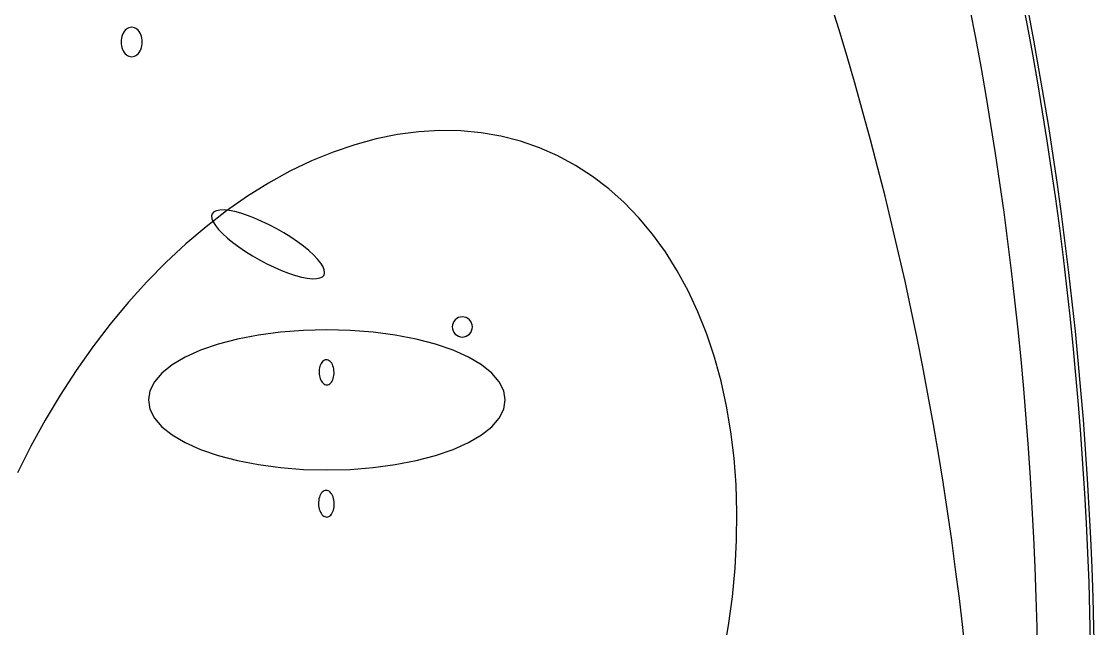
# Model space of a CAD drawing. Extents: x -1 to 217, y -22 to 302.
# Drawn here: x 149.4 to 217.1, y 145.2 to 183.5 of the extents above; entities that cross this region are included whole.
import ezdxf

# ---------------------------------------------------------------- set-up
doc = ezdxf.new("R2010")
doc.units = 0

msp = doc.modelspace()

# ---------------------------------------------------------------- linework, layer by layer
at = {"layer": 'CIRCLES'}
for p, q in [((176.606, 164.335), (176.593, 164.211)), ((176.642, 164.454), (176.606, 164.335)), ((176.701, 164.564), (176.642, 164.454)), ((176.779, 164.66), (176.701, 164.564)), ((176.876, 164.739), (176.779, 164.66)), ((176.985, 164.798), (176.876, 164.739)), ((177.105, 164.834), (176.985, 164.798)), ((177.228, 164.846), (177.105, 164.834)), ((177.352, 164.834), (177.228, 164.846)), ((177.472, 164.798), (177.352, 164.834)), ((177.581, 164.739), (177.472, 164.798)), ((177.678, 164.66), (177.581, 164.739)), ((177.756, 164.564), (177.678, 164.66)), ((177.815, 164.454), (177.756, 164.564)), ((177.851, 164.335), (177.815, 164.454)), ((177.864, 164.211), (177.851, 164.335)), ((176.593, 164.211), (176.606, 164.087)), ((176.606, 164.087), (176.642, 163.968)), ((176.642, 163.968), (176.701, 163.858)), ((176.701, 163.858), (176.779, 163.762)), ((176.779, 163.762), (176.876, 163.683)), ((176.876, 163.683), (176.985, 163.624)), ((177.472, 163.624), (177.581, 163.683)), ((177.581, 163.683), (177.678, 163.762)), ((177.678, 163.762), (177.756, 163.858)), ((177.756, 163.858), (177.815, 163.968)), ((177.815, 163.968), (177.851, 164.087)), ((177.851, 164.087), (177.864, 164.211)), ((176.985, 163.624), (177.105, 163.588)), ((177.105, 163.588), (177.228, 163.576)), ((177.228, 163.576), (177.352, 163.588)), ((177.352, 163.588), (177.472, 163.624))]:
    msp.add_line(p, q, dxfattribs=at)
at = {"layer": 'ELLIPSES'}
for p, q in [((200.95, 183.01), (200.411, 184.743)), ((212.838, 183.231), (212.489, 185.036)), ((209.589, 182.444), (209.243, 184.256)), ((213.244, 182.307), (212.903, 184.115)), ((155.816, 182.645), (155.777, 182.537)), ((155.864, 182.746), (155.816, 182.645)), ((155.922, 182.838), (155.864, 182.746)), ((155.987, 182.918), (155.922, 182.838)), ((156.059, 182.985), (155.987, 182.918)), ((156.137, 183.039), (156.059, 182.985)), ((156.22, 183.078), (156.137, 183.039)), ((156.305, 183.101), (156.22, 183.078)), ((156.392, 183.109), (156.305, 183.101)), ((156.479, 183.101), (156.392, 183.109)), ((156.564, 183.078), (156.479, 183.101)), ((156.646, 183.039), (156.564, 183.078)), ((156.724, 182.985), (156.646, 183.039)), ((156.797, 182.918), (156.724, 182.985)), ((156.862, 182.838), (156.797, 182.918)), ((156.919, 182.746), (156.862, 182.838)), ((156.968, 182.645), (156.919, 182.746)), ((157.006, 182.537), (156.968, 182.645)), ((201.474, 181.269), (200.95, 183.01)), ((213.172, 181.419), (212.838, 183.231)), ((155.732, 182.303), (155.727, 182.181)), ((155.727, 182.181), (155.732, 182.06)), ((155.749, 182.422), (155.732, 182.303)), ((155.732, 182.06), (155.749, 181.941)), ((155.777, 182.537), (155.749, 182.422)), ((155.749, 181.941), (155.777, 181.826)), ((157.034, 182.422), (157.006, 182.537)), ((157.006, 181.826), (157.034, 181.941)), ((157.051, 182.303), (157.034, 182.422)), ((157.034, 181.941), (157.051, 182.06)), ((157.057, 182.181), (157.051, 182.303)), ((157.051, 182.06), (157.057, 182.181)), ((209.921, 180.626), (209.589, 182.444)), ((213.57, 180.493), (213.244, 182.307)), ((155.777, 181.826), (155.816, 181.718)), ((155.816, 181.718), (155.864, 181.617)), ((155.864, 181.617), (155.922, 181.525)), ((155.922, 181.525), (155.987, 181.445)), ((155.987, 181.445), (156.059, 181.378)), ((156.059, 181.378), (156.137, 181.324)), ((156.137, 181.324), (156.22, 181.285)), ((156.22, 181.285), (156.305, 181.262)), ((156.305, 181.262), (156.392, 181.254)), ((156.392, 181.254), (156.479, 181.262)), ((156.479, 181.262), (156.564, 181.285)), ((156.564, 181.285), (156.646, 181.324)), ((156.646, 181.324), (156.724, 181.378)), ((156.724, 181.378), (156.797, 181.445)), ((156.797, 181.445), (156.862, 181.525)), ((156.862, 181.525), (156.919, 181.617)), ((156.919, 181.617), (156.968, 181.718)), ((156.968, 181.718), (157.006, 181.826)), ((201.983, 179.521), (201.474, 181.269)), ((213.492, 179.602), (213.172, 181.419)), ((210.239, 178.803), (209.921, 180.626)), ((213.882, 178.674), (213.57, 180.493)), ((202.477, 177.765), (201.983, 179.521)), ((213.797, 177.779), (213.492, 179.602)), ((210.543, 176.974), (210.239, 178.803)), ((214.18, 176.849), (213.882, 178.674)), ((202.957, 176.003), (202.477, 177.765)), ((214.089, 175.951), (213.797, 177.779)), ((174.493, 176.518), (173.153, 176.344)), ((175.818, 176.595), (174.493, 176.518)), ((177.124, 176.573), (175.818, 176.595)), ((178.408, 176.453), (177.124, 176.573)), ((210.831, 175.14), (210.543, 176.974)), ((214.464, 175.019), (214.18, 176.849)), ((171.802, 176.072), (170.444, 175.702)), ((173.153, 176.344), (171.802, 176.072)), ((179.665, 176.235), (178.408, 176.453)), ((180.892, 175.92), (179.665, 176.235)), ((182.085, 175.508), (180.892, 175.92)), ((203.421, 174.234), (202.957, 176.003)), ((214.366, 174.118), (214.089, 175.951)), ((169.083, 175.238), (167.723, 174.679)), ((170.444, 175.702), (169.083, 175.238)), ((183.241, 175.001), (182.085, 175.508)), ((167.723, 174.679), (166.368, 174.027)), ((184.357, 174.401), (183.241, 175.001)), ((211.106, 173.3), (210.831, 175.14)), ((214.733, 173.185), (214.464, 175.019)), ((166.368, 174.027), (165.022, 173.284)), ((185.428, 173.708), (184.357, 174.401)), ((203.871, 172.458), (203.421, 174.234)), ((214.628, 172.281), (214.366, 174.118)), ((165.022, 173.284), (163.689, 172.453)), ((186.453, 172.926), (185.428, 173.708)), ((211.365, 171.456), (211.106, 173.3)), ((214.988, 171.346), (214.733, 173.185)), ((163.689, 172.453), (162.372, 171.535)), ((187.427, 172.056), (186.453, 172.926)), ((204.305, 170.677), (203.871, 172.458)), ((188.349, 171.101), (187.427, 172.056)), ((214.877, 170.439), (214.628, 172.281)), ((162.372, 171.535), (161.076, 170.534)), ((161.469, 171.355), (161.429, 171.21)), ((161.429, 171.21), (161.449, 171.035)), ((161.569, 171.467), (161.469, 171.355)), ((161.728, 171.543), (161.569, 171.467)), ((161.943, 171.583), (161.728, 171.543)), ((162.21, 171.587), (161.943, 171.583)), ((162.525, 171.553), (162.21, 171.587)), ((162.881, 171.483), (162.525, 171.553)), ((163.274, 171.377), (162.881, 171.483)), ((163.696, 171.238), (163.274, 171.377)), ((164.14, 171.068), (163.696, 171.238)), ((189.215, 170.064), (188.349, 171.101)), ((211.61, 169.608), (211.365, 171.456)), ((215.229, 169.503), (214.988, 171.346)), ((161.076, 170.534), (159.804, 169.453)), ((161.449, 171.035), (161.531, 170.832)), ((161.531, 170.832), (161.671, 170.605)), ((161.671, 170.605), (161.868, 170.358)), ((164.599, 170.87), (164.14, 171.068)), ((165.065, 170.646), (164.599, 170.87)), ((165.529, 170.402), (165.065, 170.646)), ((204.724, 168.89), (204.305, 170.677)), ((215.11, 168.593), (214.877, 170.439)), ((161.868, 170.358), (162.119, 170.095)), ((162.119, 170.095), (162.419, 169.82)), ((162.419, 169.82), (162.762, 169.538)), ((165.984, 170.142), (165.529, 170.402)), ((166.422, 169.868), (165.984, 170.142)), ((166.835, 169.588), (166.422, 169.868)), ((190.023, 168.948), (189.215, 170.064)), ((159.804, 169.453), (158.561, 168.294)), ((162.762, 169.538), (163.144, 169.254)), ((163.144, 169.254), (163.558, 168.974)), ((167.217, 169.304), (166.835, 169.588)), ((167.561, 169.022), (167.217, 169.304)), ((211.84, 167.755), (211.61, 169.608)), ((215.455, 167.655), (215.229, 169.503)), ((163.558, 168.974), (163.996, 168.7)), ((163.996, 168.7), (164.451, 168.44)), ((164.451, 168.44), (164.915, 168.195)), ((167.861, 168.747), (167.561, 169.022)), ((168.111, 168.484), (167.861, 168.747)), ((168.308, 168.237), (168.111, 168.484)), ((190.771, 167.755), (190.023, 168.948)), ((205.128, 167.097), (204.724, 168.89)), ((215.33, 166.744), (215.11, 168.593)), ((158.561, 168.294), (157.349, 167.061)), ((164.915, 168.195), (165.38, 167.972)), ((165.38, 167.972), (165.839, 167.774)), ((165.839, 167.774), (166.283, 167.604)), ((168.449, 168.01), (168.308, 168.237)), ((168.53, 167.807), (168.449, 168.01)), ((168.551, 167.632), (168.53, 167.807)), ((191.456, 166.491), (190.771, 167.755)), ((212.056, 165.898), (211.84, 167.755)), ((157.349, 167.061), (156.173, 165.757)), ((166.283, 167.604), (166.705, 167.465)), ((166.705, 167.465), (167.098, 167.359)), ((167.098, 167.359), (167.455, 167.289)), ((167.455, 167.289), (167.769, 167.255)), ((167.769, 167.255), (168.036, 167.259)), ((168.036, 167.259), (168.251, 167.299)), ((168.251, 167.299), (168.41, 167.375)), ((168.41, 167.375), (168.511, 167.487)), ((168.511, 167.487), (168.551, 167.632)), ((205.517, 165.299), (205.128, 167.097)), ((215.667, 165.804), (215.455, 167.655)), ((192.076, 165.157), (191.456, 166.491)), ((215.535, 164.89), (215.33, 166.744)), ((156.173, 165.757), (155.035, 164.387)), ((212.256, 164.037), (212.056, 165.898)), ((215.864, 163.95), (215.667, 165.804)), ((192.629, 163.759), (192.076, 165.157)), ((205.89, 163.495), (205.517, 165.299)), ((155.035, 164.387), (153.94, 162.955)), ((215.725, 163.033), (215.535, 164.89)), ((164.384, 163.697), (163.064, 163.441)), ((165.777, 163.883), (164.384, 163.697)), ((167.22, 163.996), (165.777, 163.883)), ((168.688, 164.034), (167.22, 163.996)), ((170.156, 163.996), (168.688, 164.034)), ((171.599, 163.883), (170.156, 163.996)), ((172.992, 163.697), (171.599, 163.883)), ((174.311, 163.441), (172.992, 163.697)), ((193.115, 162.3), (192.629, 163.759)), ((212.442, 162.173), (212.256, 164.037)), ((216.046, 162.092), (215.864, 163.95)), ((161.841, 163.12), (160.735, 162.739)), ((163.064, 163.441), (161.841, 163.12)), ((175.534, 163.12), (174.311, 163.441)), ((176.641, 162.739), (175.534, 163.12)), ((206.248, 161.688), (205.89, 163.495)), ((215.901, 161.173), (215.725, 163.033)), ((153.94, 162.955), (152.89, 161.464)), ((159.765, 162.304), (158.948, 161.823)), ((160.735, 162.739), (159.765, 162.304)), ((177.611, 162.304), (176.641, 162.739)), ((178.428, 161.823), (177.611, 162.304)), ((158.948, 161.823), (158.297, 161.304)), ((168.232, 161.643), (168.214, 161.545)), ((168.257, 161.736), (168.232, 161.643)), ((168.289, 161.823), (168.257, 161.736)), ((168.328, 161.902), (168.289, 161.823)), ((168.373, 161.971), (168.328, 161.902)), ((168.423, 162.029), (168.373, 161.971)), ((168.477, 162.076), (168.423, 162.029)), ((168.535, 162.111), (168.477, 162.076)), ((168.594, 162.132), (168.535, 162.111)), ((168.656, 162.14), (168.594, 162.132)), ((168.717, 162.135), (168.656, 162.14)), ((168.778, 162.116), (168.717, 162.135)), ((168.837, 162.084), (168.778, 162.116)), ((168.894, 162.04), (168.837, 162.084)), ((168.946, 161.984), (168.894, 162.04)), ((168.994, 161.917), (168.946, 161.984)), ((169.036, 161.84), (168.994, 161.917)), ((169.073, 161.755), (169.036, 161.84)), ((169.102, 161.663), (169.073, 161.755)), ((169.124, 161.566), (169.102, 161.663)), ((179.079, 161.304), (178.428, 161.823)), ((193.531, 160.785), (193.115, 162.3)), ((206.59, 159.875), (206.248, 161.688)), ((212.614, 160.306), (212.442, 162.173)), ((216.215, 160.231), (216.046, 162.092)), ((152.89, 161.464), (151.888, 159.919)), ((158.297, 161.304), (157.824, 160.756)), ((168.204, 161.444), (168.203, 161.34)), ((168.203, 161.34), (168.209, 161.238)), ((168.214, 161.545), (168.204, 161.444)), ((168.209, 161.238), (168.223, 161.137)), ((168.223, 161.137), (168.245, 161.039)), ((168.245, 161.039), (168.275, 160.947)), ((169.058, 160.879), (169.09, 160.966)), ((169.09, 160.966), (169.115, 161.059)), ((169.115, 161.059), (169.133, 161.157)), ((169.138, 161.465), (169.124, 161.566)), ((169.133, 161.157), (169.143, 161.259)), ((169.145, 161.362), (169.138, 161.465)), ((169.143, 161.259), (169.145, 161.362)), ((179.551, 160.756), (179.079, 161.304)), ((216.062, 159.31), (215.901, 161.173)), ((157.824, 160.756), (157.537, 160.189)), ((168.275, 160.947), (168.311, 160.862)), ((168.311, 160.862), (168.353, 160.786)), ((168.353, 160.786), (168.401, 160.719)), ((168.401, 160.719), (168.453, 160.662)), ((168.453, 160.662), (168.51, 160.618)), ((168.51, 160.618), (168.569, 160.586)), ((168.569, 160.586), (168.63, 160.567)), ((168.63, 160.567), (168.691, 160.562)), ((168.691, 160.562), (168.753, 160.57)), ((168.753, 160.57), (168.813, 160.592)), ((168.813, 160.592), (168.87, 160.626)), ((168.87, 160.626), (168.924, 160.673)), ((168.924, 160.673), (168.974, 160.731)), ((168.974, 160.731), (169.019, 160.801)), ((169.019, 160.801), (169.058, 160.879)), ((179.838, 160.189), (179.551, 160.756)), ((193.876, 159.218), (193.531, 160.785)), ((212.77, 158.436), (212.614, 160.306)), ((151.888, 159.919), (150.938, 158.325)), ((157.537, 160.189), (157.441, 159.612)), ((157.441, 159.612), (157.537, 159.034)), ((179.935, 159.612), (179.838, 160.189)), ((179.838, 159.034), (179.935, 159.612)), ((206.917, 158.059), (206.59, 159.875)), ((216.368, 158.368), (216.215, 160.231)), ((157.537, 159.034), (157.824, 158.467)), ((179.551, 158.467), (179.838, 159.034)), ((194.149, 157.603), (193.876, 159.218)), ((216.209, 157.445), (216.062, 159.31)), ((150.938, 158.325), (150.042, 156.686)), ((157.824, 158.467), (158.297, 157.919)), ((179.079, 157.919), (179.551, 158.467)), ((212.911, 156.563), (212.77, 158.436)), ((216.507, 156.502), (216.368, 158.368)), ((158.297, 157.919), (158.948, 157.401)), ((178.428, 157.401), (179.079, 157.919)), ((194.35, 155.946), (194.149, 157.603)), ((207.229, 156.238), (206.917, 158.059)), ((158.948, 157.401), (159.765, 156.92)), ((159.765, 156.92), (160.735, 156.485)), ((176.641, 156.485), (177.611, 156.92)), ((177.611, 156.92), (178.428, 157.401)), ((216.341, 155.576), (216.209, 157.445)), ((150.042, 156.686), (149.203, 155.007)), ((160.735, 156.485), (161.841, 156.103)), ((175.534, 156.103), (176.641, 156.485)), ((207.524, 154.414), (207.229, 156.238)), ((213.038, 154.688), (212.911, 156.563)), ((216.631, 154.633), (216.507, 156.502)), ((161.841, 156.103), (163.064, 155.782)), ((163.064, 155.782), (164.384, 155.526)), ((172.992, 155.526), (174.311, 155.782)), ((174.311, 155.782), (175.534, 156.103)), ((194.478, 154.251), (194.35, 155.946)), ((216.458, 153.706), (216.341, 155.576)), ((164.384, 155.526), (165.777, 155.34)), ((165.777, 155.34), (167.22, 155.227)), ((167.22, 155.227), (168.688, 155.19)), ((168.688, 155.19), (170.156, 155.227)), ((170.156, 155.227), (171.599, 155.34)), ((171.599, 155.34), (172.992, 155.526)), ((194.532, 152.523), (194.478, 154.251)), ((207.804, 152.587), (207.524, 154.414)), ((213.15, 152.811), (213.038, 154.688)), ((216.741, 152.763), (216.631, 154.633)), ((168.253, 153.563), (168.22, 153.471)), ((168.294, 153.647), (168.253, 153.563)), ((168.341, 153.721), (168.294, 153.647)), ((168.393, 153.784), (168.341, 153.721)), ((168.45, 153.834), (168.393, 153.784)), ((168.51, 153.871), (168.45, 153.834)), ((168.574, 153.895), (168.51, 153.871)), ((168.638, 153.904), (168.574, 153.895)), ((168.703, 153.898), (168.638, 153.904)), ((168.768, 153.879), (168.703, 153.898)), ((168.831, 153.845), (168.768, 153.879)), ((168.89, 153.798), (168.831, 153.845)), ((168.946, 153.739), (168.89, 153.798)), ((168.997, 153.668), (168.946, 153.739)), ((169.042, 153.586), (168.997, 153.668)), ((169.081, 153.496), (169.042, 153.586)), ((216.561, 151.834), (216.458, 153.706)), ((168.166, 153.158), (168.165, 153.048)), ((168.165, 153.048), (168.173, 152.939)), ((168.176, 153.266), (168.166, 153.158)), ((168.173, 152.939), (168.189, 152.831)), ((168.194, 153.371), (168.176, 153.266)), ((168.22, 153.471), (168.194, 153.371)), ((169.113, 153.398), (169.081, 153.496)), ((169.137, 153.294), (169.113, 153.398)), ((169.132, 152.754), (169.15, 152.859)), ((169.153, 153.187), (169.137, 153.294)), ((169.15, 152.859), (169.159, 152.967)), ((169.16, 153.077), (169.153, 153.187)), ((169.159, 152.967), (169.16, 153.077)), ((168.189, 152.831), (168.213, 152.727)), ((168.213, 152.727), (168.244, 152.63)), ((168.244, 152.63), (168.283, 152.539)), ((168.283, 152.539), (168.328, 152.458)), ((168.328, 152.458), (168.379, 152.387)), ((168.379, 152.387), (168.435, 152.327)), ((168.435, 152.327), (168.495, 152.28)), ((168.495, 152.28), (168.558, 152.247)), ((168.558, 152.247), (168.622, 152.227)), ((168.622, 152.227), (168.687, 152.222)), ((168.687, 152.222), (168.752, 152.231)), ((168.752, 152.231), (168.815, 152.254)), ((168.815, 152.254), (168.876, 152.291)), ((168.876, 152.291), (168.933, 152.342)), ((168.933, 152.342), (168.985, 152.404)), ((168.985, 152.404), (169.032, 152.478)), ((169.032, 152.478), (169.072, 152.562)), ((169.072, 152.562), (169.106, 152.655)), ((169.106, 152.655), (169.132, 152.754)), ((194.512, 150.767), (194.532, 152.523)), ((208.069, 150.757), (207.804, 152.587)), ((213.247, 150.932), (213.15, 152.811)), ((216.836, 150.891), (216.741, 152.763)), ((216.649, 149.961), (216.561, 151.834)), ((213.329, 149.051), (213.247, 150.932)), ((216.917, 149.017), (216.836, 150.891)), ((194.419, 148.989), (194.512, 150.767)), ((208.317, 148.924), (208.069, 150.757)), ((216.723, 148.085), (216.649, 149.961)), ((194.252, 147.194), (194.419, 148.989)), ((208.55, 147.088), (208.317, 148.924)), ((213.396, 147.169), (213.329, 149.051)), ((216.983, 147.142), (216.917, 149.017)), ((216.782, 146.209), (216.723, 148.085)), ((194.013, 145.386), (194.252, 147.194)), ((208.767, 145.25), (208.55, 147.088)), ((213.448, 145.286), (213.396, 147.169)), ((217.034, 145.266), (216.983, 147.142)), ((216.826, 144.332), (216.782, 146.209)), ((193.701, 143.572), (194.013, 145.386)), ((208.968, 143.41), (208.767, 145.25)), ((213.485, 143.402), (213.448, 145.286)), ((217.071, 143.39), (217.034, 145.266))]:
    msp.add_line(p, q, dxfattribs=at)

doc.saveas('drawing.dxf')
